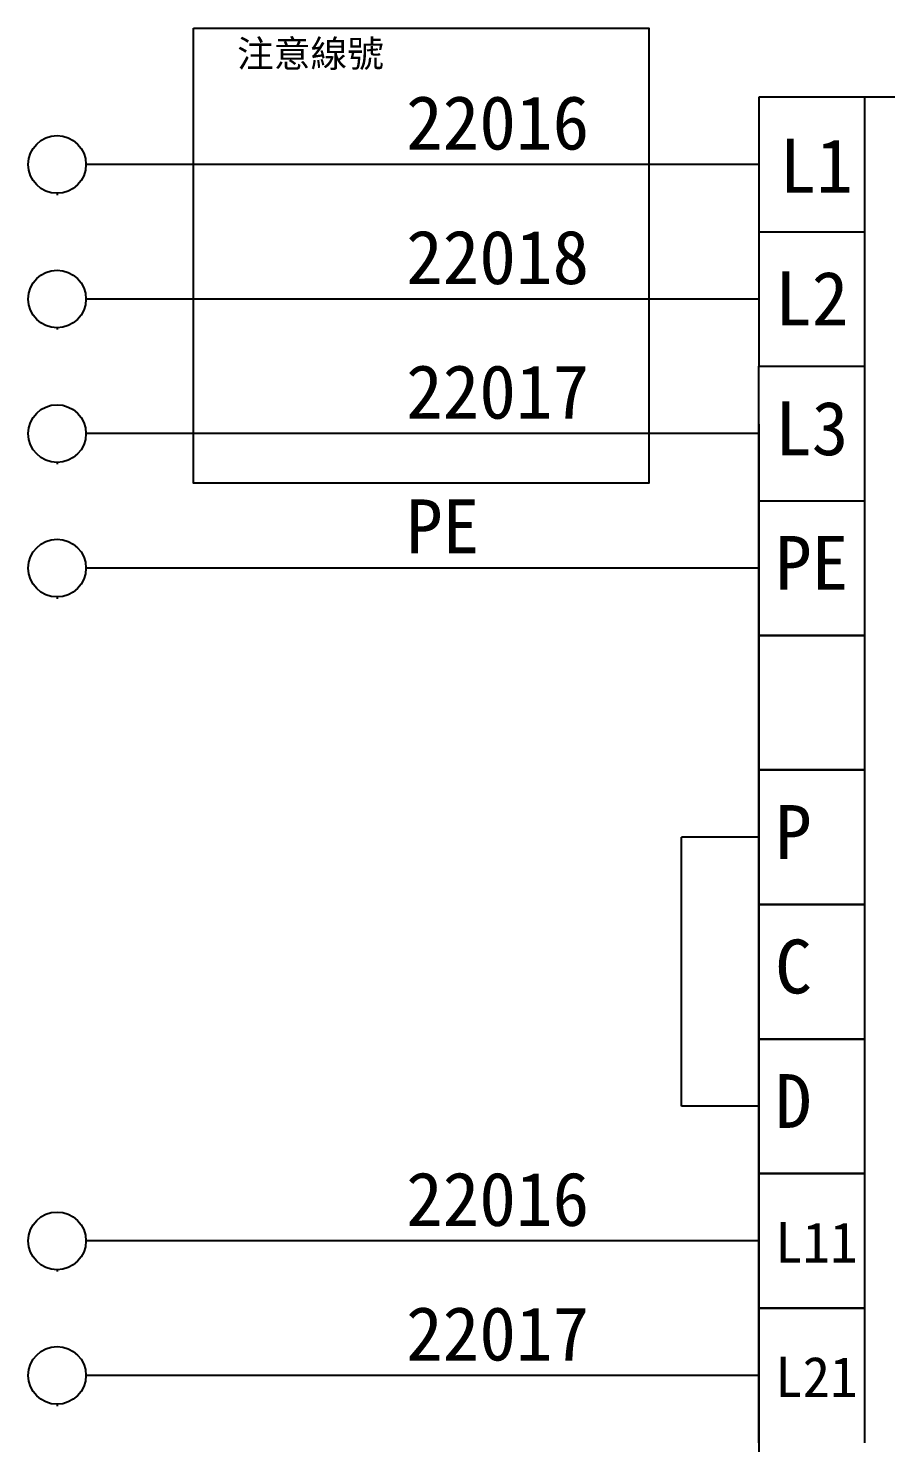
# Model space of a CAD drawing. Extents: x 10 to 297, y 3 to 207.
# Drawn here: x 51.2 to 83, y 47.9 to 100.5 of the extents above; entities that cross this region are included whole.
import ezdxf

# ---------------------------------------------------------------- set-up
doc = ezdxf.new("R2010")
doc.units = 0
doc.linetypes.add('HIDDEN0', pattern=[65, 50, -15])
doc.layers.get('0').update_dxf_attribs({"linetype": 'CONTINUOUS'})
doc.layers.add('圖框層', color=7, linetype='CONTINUOUS')
doc.layers.add('標尺寸層', color=3, linetype='CONTINUOUS')
doc.styles.add('STSL', font='kaiu.ttf')

msp = doc.modelspace()

# ---------------------------------------------------------------- linework, layer by layer
at = {"color": 7}
for p, q in [((105.452, 97.904), (78.308, 97.904)), ((78.308, 97.904), (78.308, 92.904)), ((82.251, 92.904), (82.251, 97.904)), ((78.308, 92.904), (78.308, 87.904)), ((78.308, 92.904), (82.251, 92.904)), ((82.251, 87.904), (82.251, 92.904)), ((78.308, 87.904), (82.251, 87.904)), ((82.251, 82.904), (82.251, 87.904)), ((78.308, 85.757), (78.308, 35.757)), ((78.308, 82.904), (82.251, 82.904)), ((78.308, 82.904), (82.251, 82.904)), ((82.251, 77.904), (82.251, 82.904)), ((78.308, 77.904), (82.251, 77.904)), ((78.308, 77.904), (82.251, 77.904)), ((82.251, 72.904), (82.251, 77.904)), ((78.308, 72.904), (82.251, 72.904)), ((78.308, 72.904), (82.251, 72.904)), ((82.251, 67.904), (82.251, 72.904)), ((78.308, 67.904), (82.251, 67.904)), ((78.308, 67.904), (82.251, 67.904)), ((82.251, 62.904), (82.251, 67.904)), ((78.308, 62.904), (82.251, 62.904)), ((78.308, 62.904), (82.251, 62.904)), ((82.251, 57.904), (82.251, 62.904)), ((78.308, 57.904), (82.251, 57.904)), ((78.308, 57.904), (82.251, 57.904)), ((82.251, 52.904), (82.251, 57.904)), ((78.308, 52.904), (82.251, 52.904)), ((78.308, 52.904), (82.251, 52.904)), ((82.251, 47.904), (82.251, 52.904))]:
    msp.add_line(p, q, dxfattribs=at)
for centre in [(52.237, 95.404), (52.237, 90.404), (52.237, 85.404), (52.237, 80.404), (52.237, 55.404), (52.237, 50.404)]:
    msp.add_circle(centre, 1.071, dxfattribs=at)
at = {"layer": '標尺寸層', "color": 7}
for p, q in [((82.251, 97.904), (78.308, 97.904)), ((78.308, 95.404), (53.308, 95.404)), ((52.237, 94.333), (52.237, 94.267)), ((78.308, 90.404), (53.308, 90.404)), ((52.237, 89.333), (52.237, 89.267)), ((78.308, 82.904), (78.308, 87.904)), ((78.308, 85.404), (53.308, 85.404)), ((52.237, 84.333), (52.237, 84.267)), ((78.308, 77.904), (78.308, 82.904)), ((78.308, 80.404), (53.308, 80.404)), ((52.237, 79.333), (52.237, 79.267)), ((82.251, 77.904), (78.308, 77.904)), ((78.308, 72.904), (78.308, 77.904)), ((82.251, 72.904), (78.308, 72.904)), ((78.308, 67.904), (78.308, 72.904)), ((78.308, 70.404), (75.43, 70.404)), ((82.251, 67.904), (78.308, 67.904)), ((82.251, 67.904), (78.308, 67.904)), ((78.308, 62.904), (78.308, 67.904)), ((82.251, 62.904), (78.308, 62.904)), ((82.251, 62.904), (78.308, 62.904)), ((78.308, 57.904), (78.308, 62.904)), ((78.308, 60.404), (75.43, 60.404)), ((82.251, 57.904), (78.308, 57.904)), ((82.251, 57.904), (78.308, 57.904)), ((78.308, 52.904), (78.308, 57.904)), ((78.308, 55.404), (53.308, 55.404)), ((52.237, 54.333), (52.237, 54.267)), ((82.251, 52.904), (78.308, 52.904)), ((82.251, 52.904), (78.308, 52.904)), ((78.308, 47.904), (78.308, 52.904)), ((78.308, 50.404), (53.308, 50.404)), ((52.237, 49.333), (52.237, 49.267))]:
    msp.add_line(p, q, dxfattribs=at)
at = {"layer": '標尺寸層', "color": 7, "linetype": 'HIDDEN0'}
msp.add_line((75.43, 60.404), (75.43, 70.404), dxfattribs=at)
at = {"layer": '標尺寸層', "color": 0, "lineweight": -2}
msp.add_lwpolyline([(57.304, 100.464), (74.226, 100.464), (74.226, 83.56), (57.304, 83.56)], close=True, dxfattribs=at)

# ---------------------------------------------------------------- texts
at = {"layer": '圖框層', "color": 7, "style": 'STSL'}
for s, height, p in [('注意線號', 1, (58.922, 99.022)), ('22016', 2, (65.202, 95.958)), ('L1', 2, (79.079, 94.357)), ('22018', 2, (65.202, 90.958)), ('L2', 2, (78.913, 89.427)), ('22017', 2, (65.202, 85.958)), ('L3', 2, (78.913, 84.6)), ('PE', 2, (65.202, 80.958)), ('PE', 2, (78.913, 79.6)), ('P', 2, (78.913, 69.6)), ('C', 2, (78.913, 64.6)), ('D', 2, (78.913, 59.6)), ('22016', 2, (65.202, 55.958)), ('L11', 1.5, (78.913, 54.6)), ('22017', 2, (65.202, 50.958)), ('L21', 1.5, (78.913, 49.6))]:
    msp.add_text(s, height=height, dxfattribs=at).set_placement(p)

doc.saveas('drawing.dxf')
